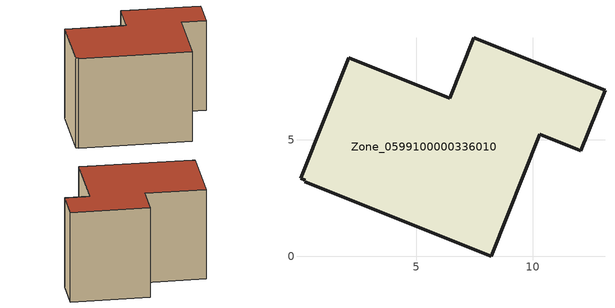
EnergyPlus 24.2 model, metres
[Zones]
Zone_0599100000336010
 floor ground (C_G): 6.43,6.78 7.47,9.38 13.1,7.13 12.06,4.53 10.31,5.23 8.22,0 0.21,3.2 0.24,3.27 0.03,3.35 2.09,8.52 z0.42
 wall outside (C_F): 12.06,4.53 13.1,7.13 7.47,9.38 6.43,6.78 2.09,8.52 0.03,3.35 0.24,3.27 0.21,3.2 8.22,0 10.31,5.23 12.06,4.53 z0.42:7.74
 roof outside (C_R): 0.24,3.27 0.21,3.2 8.22,0 10.31,5.23 12.06,4.53 13.1,7.13 7.47,9.38 6.43,6.78 2.09,8.52 0.03,3.35 z7.74
[BUILDING]
Pand.0599100000336010: North Axis=0; Terrain=City; Loads Convergence Tolerance Value=0.04; Temperature Convergence Tolerance Value=0.4; Solar Distribution=FullExterior; Maximum Number of Warmup Days=25; Minimum Number of Warmup Days=1
[Site:Location]
Rotterdam.The.Hague.AP_ZH_NLD Design_Conditions: Latitude=51.96; Longitude=4.45; Time Zone=1; Elevation=-4.5
[SITE:GROUNDTEMPERATURE:BUILDINGSURFACE]
18, 18, 18, 18, 18, 18, 18, 18, 18, 18, 18, 18
[MATERIAL] Thermal Absorptance=0.9; Solar Absorptance=0.7; Visible Absorptance=0.7
Name | Roughness | Thickness | Conductivity | Density | Specific Heat
G.TC.1975-1991 | MediumSmooth | 0.15 | 0.288461 | 540 | 1210
F.TC.1975-1991 | Rough | 0.3 | 0.230769 | 1920 | 840
R.TC.1975-1991 | MediumRough | 0.2 | 0.153846 | 1500 | 1000
[CONSTRUCTION]
C_G: G.TC.1975-1991
C_F: F.TC.1975-1991
C_R: R.TC.1975-1991
[ZONE]
Zone_0599100000336010: Type=1; Multiplier=1; Ceiling Height=Autocalculate; Volume=Autocalculate; Floor Area=autocalculate; Part of Total Floor Area=Yes
[ZONEINFILTRATION:DESIGNFLOWRATE]
Infil_Zone_0599100000336010: Zone or ZoneList or Space or SpaceList=Zone_0599100000336010; Schedule=AlwaysOn; Design Flow Rate Calculation Method=Flow/Area; Flow Rate per Floor Area=0.003; Constant Term Coefficient=1; Temperature Term Coefficient=0; Velocity Term Coefficient=0; Velocity Squared Term Coefficient=0
[HVACTEMPLATE:ZONE:IDEALLOADSAIRSYSTEM]
Zone_0599100000336010: Maximum Heating Supply Air Temperature=50; Minimum Cooling Supply Air Temperature=13; Maximum Heating Supply Air Humidity Ratio=0.0156; Minimum Cooling Supply Air Humidity Ratio=0.0077; Heating Limit=NoLimit; Cooling Limit=NoLimit; Dehumidification Control Type=ConstantSensibleHeatRatio; Cooling Sensible Heat Ratio=0.7; Dehumidification Setpoint=60; Humidification Control Type=None; Humidification Setpoint=30; Outdoor Air Method=None; Outdoor Air Flow Rate per Person=0.00944; Outdoor Air Flow Rate per Zone Floor Area=0; Outdoor Air Flow Rate per Zone=0; Demand Controlled Ventilation Type=None; Outdoor Air Economizer Type=NoEconomizer; Heat Recovery Type=None; Sensible Heat Recovery Effectiveness=0.7; Latent Heat Recovery Effectiveness=0.65
[ZONECONTROL:THERMOSTAT]
ThermostatControl_Zone_0599100000336010: Zone or ZoneList=Zone_0599100000336010; Control Type Schedule=DualSetpointControlType; Control 1=Thermostat_Zone_0599100000336010; Temperature Difference Between Cutout And Setpoint=0
[THERMOSTATSETPOINT:DUALSETPOINT]
Thermostat_Zone_0599100000336010: Heating Setpoint Temperature Schedule=HeatingSetpoint_Zone_0599100000336010; Cooling Setpoint Temperature Schedule=CoolingSetpoint_Zone_0599100000336010
[SCHEDULE:COMPACT]
HeatingSetpoint_Zone_0599100000336010: Through: 12/31, For: AllDays, Until: 24:00, 21
CoolingSetpoint_Zone_0599100000336010: Through: 12/31, For: AllDays, Until: 24:00, 24
DualSetpointControlType: Through: 12/31, For: AllDays, Until: 24:00, 4
AlwaysOn: Through: 12/31, For: AllDays, Until: 24:00, 1
